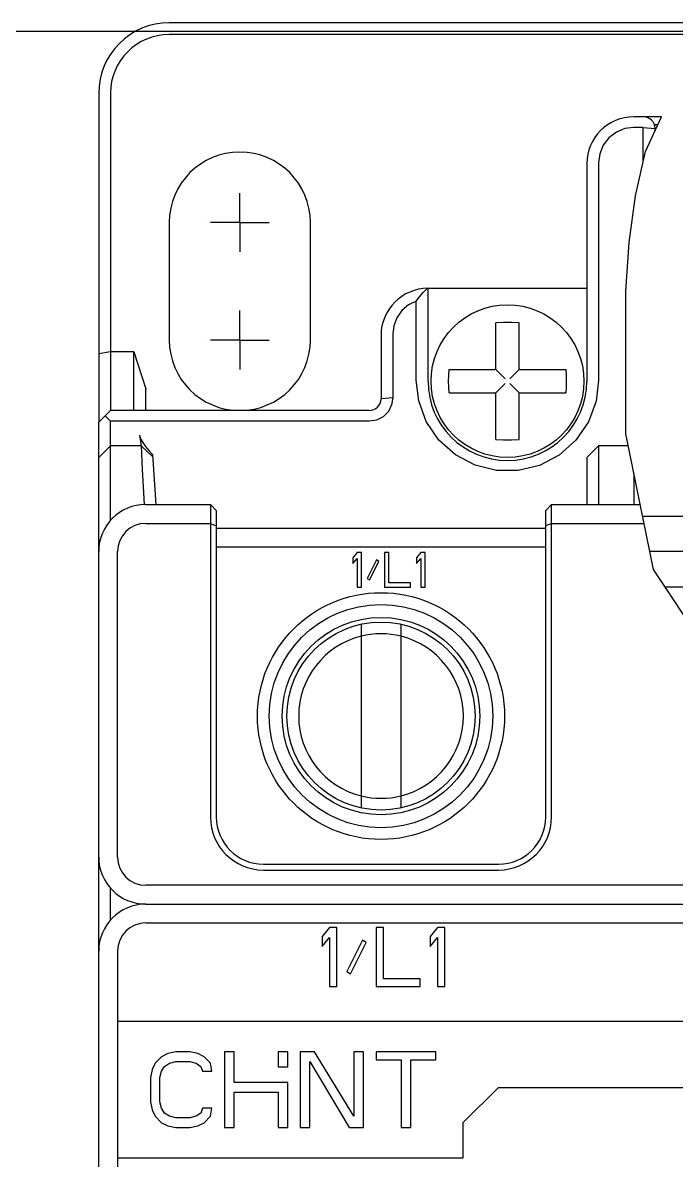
# Model space of a CAD drawing. Header units: millimetres. Extents: x 0 to 6126, y 0 to 4331.
# Drawn here: x 1707.88 to 1735.65, y 2925.06 to 2973.46 of the extents above; entities that cross this region are included whole.
import ezdxf

# ---------------------------------------------------------------- set-up
doc = ezdxf.new("R2010")
doc.units = ezdxf.units.MM
doc.linetypes.add('CENTER', pattern=[2, 1.25, -0.25, 0.25, -0.25])
for name, color, linetype in [('2ZTD-400-176-1_3_DXF_AXIS', 7, 'Continuous'), ('8ZTD-022-610DXF_CONTINUOUS_LINE', 7, 'Continuous'), ('8ZTD-024-822DXF_CONTINUOUS_LINE', 7, 'Continuous'), ('8ZTD-315-116DXF_CONTINUOUS_LINE', 7, 'Continuous'), ('8ZTD-571-013DXF_CONTINUOUS_LINE', 7, 'Continuous'), ('8ZTD-574-486DXF_CONTINUOUS_LINE', 7, 'Continuous'), ('8ZTD-907-062DXF_CONTINUOUS_LINE', 7, 'Continuous'), ('GB848-35X19_DXF_CONTINUOUS_LINE', 7, 'Continuous')]:
    doc.layers.add(name, color=color, linetype=linetype)

# ---------------------------------------------------------------- blocks, each defined once
blk = doc.blocks.new('chin3')
at = {"color": 2, "linetype": 'Continuous'}
for p, q in [((-419.925, 45.921), (-414.156, 47.096)), ((-414.156, 47.096), (-408.08, 47.099)), ((-408.08, 47.099), (-406.013, 46.948)), ((-406.013, 46.948), (-404.024, 46.689)), ((-404.024, 46.689), (-402.134, 46.266)), ((-402.134, 46.266), (-400.66, 45.579)), ((-424.613, 42.817), (-419.925, 45.921))]:
    blk.add_line(p, q, dxfattribs=at)
at = {"layer": '2ZTD-400-176-1_3_DXF_AXIS', "color": 7, "linetype": 'CENTER'}
for p, q in [((-410.16, 63.503), (-410.16, 65.004)), ((-405.16, 63.503), (-405.16, 65.004)), ((-410.16, 63.503), (-411.66, 63.503)), ((-410.16, 63.503), (-408.66, 63.503)), ((-410.16, 63.503), (-410.16, 62.003)), ((-405.16, 63.503), (-406.66, 63.503)), ((-405.16, 63.503), (-403.66, 63.503)), ((-405.16, 63.503), (-405.16, 62.003))]:
    blk.add_line(p, q, dxfattribs=at)
at = {"layer": '8ZTD-022-610DXF_CONTINUOUS_LINE', "color": 7, "linetype": 'Continuous'}
for p, q in [((-399.66, 69.503), (-413.66, 69.503)), ((-410.66, 69.003), (-410.741, 69.503)), ((-399.66, 69.003), (-413.16, 69.003)), ((-410.66, 68.003), (-410.66, 69.003)), ((-413.16, 68.003), (-410.66, 68.003)), ((-410.66, 68.003), (-412.241, 67.503)), ((-413.16, 67.503), (-412.241, 67.503)), ((-405.16, 66.503), (-410.16, 66.503)), ((-397.16, -3.497), (-397.16, 66.503)), ((-396.66, -3.497), (-396.66, 66.503)), ((-410.16, 60.503), (-405.16, 60.503)), ((-419.16, 42.003), (-419.16, 46.077)), ((-417.66, 46.382), (-417.66, 42.003)), ((-420.66, 45.435), (-420.66, 44.303))]:
    blk.add_line(p, q, dxfattribs=at)
for centre, radius, start, end in [((-399.66, 66.503), 3, 0, 90), ((-399.66, 66.503), 2.5, 0, 90), ((-410.16, 63.503), 3, 90, 270), ((-405.16, 63.503), 3, 270, 90)]:
    blk.add_arc(centre, radius, start, end, dxfattribs=at)
at = {"layer": '8ZTD-024-822DXF_CONTINUOUS_LINE', "color": 7, "linetype": 'Continuous'}
for p, q in [((-436.16, 69.503), (-432.16, 69.503)), ((-419.16, 69.503), (-413.66, 69.503)), ((-415.16, 69.503), (-414.66, 69.003)), ((-413.66, 69.503), (-413.16, 69.003)), ((-413.617, 69.003), (-413.388, 69.232)), ((-434.85, 69.003), (-433.471, 69.003)), ((-417.85, 69.003), (-416.66, 69.003)), ((-414.66, 67.705), (-414.66, 69.003)), ((-414.639, 69.003), (-413.617, 69.003)), ((-413.617, 58.003), (-413.617, 69.003)), ((-413.16, 58.003), (-413.16, 69.003)), ((-414.204, 67.765), (-414.66, 67.705)), ((-416.66, 67.605), (-417.165, 67.571)), ((-414.66, 67.705), (-415.662, 67.654)), ((-415.127, 67.206), (-414.66, 67.705)), ((-414.856, 67.372), (-415.032, 67.212)), ((-415.032, 67.212), (-417.16, 67.07)), ((-409.96, 57.503), (-412.66, 57.503)), ((-412.617, 57.003), (-412.66, 57.503)), ((-409.917, 57.003), (-412.617, 57.003)), ((-411.867, 56.003), (-408.502, 56.003)), ((-411.91, 55.503), (-407.96, 55.503)), ((-407.96, 55.503), (-407.96, 48.753)), ((-415.16, 48.753), (-417.16, 48.753)), ((-414.66, 48.253), (-415.16, 48.753)), ((-402.66, 48.753), (-411.91, 48.753)), ((-416.66, 48.253), (-417.16, 48.253)), ((-416.145, 48.253), (-416.66, 48.253)), ((-414.66, 46.993), (-414.66, 48.253)), ((-402.617, 48.253), (-411.867, 48.253)), ((-416.66, 46.753), (-417.16, 46.753)), ((-401.117, 46.353), (-401.117, 46.753)), ((-400.66, 45.579), (-400.66, 46.753)), ((-402.523, 46.353), (-401.117, 46.353)), ((-401.117, 46.353), (-401.16, 45.853)), ((-401.248, 45.853), (-401.16, 45.853)), ((-401.009, 45.742), (-401.009, 45.877))]:
    blk.add_line(p, q, dxfattribs=at)
for points in [[(-416.66, 69.003), (-416.146, 69.003), (-415.662, 69.003)], [(-415.662, 69.003), (-414.927, 69.003), (-414.639, 69.003)], [(-414.204, 67.765), (-414.363, 67.72), (-414.526, 67.631)], [(-415.662, 67.654), (-416.145, 67.63), (-416.66, 67.605)], [(-414.526, 67.631), (-414.688, 67.513), (-414.856, 67.372)], [(-412.617, 57.003), (-412.919, 57.051), (-413.2, 57.191), (-413.424, 57.413), (-413.568, 57.694), (-413.617, 58.003)], [(-408.502, 56.003), (-408.667, 56.333), (-408.908, 56.614), (-409.211, 56.827), (-409.555, 56.959), (-409.917, 57.003)], [(-411.867, 48.253), (-412.758, 48.358), (-413.635, 48.68), (-414.422, 49.216), (-415.056, 49.928), (-415.493, 50.762), (-415.714, 51.667), (-415.713, 52.596), (-415.49, 53.501), (-415.051, 54.336), (-414.415, 55.048), (-413.627, 55.58), (-412.753, 55.9), (-411.867, 56.003)], [(-408.502, 56.003), (-408.32, 55.866), (-408.14, 55.714), (-407.961, 55.547)], [(-414.66, 48.253), (-414.728, 48.253), (-414.927, 48.253), (-415.246, 48.253), (-416.145, 48.253)], [(-401.117, 46.753), (-401.166, 47.136), (-401.315, 47.5), (-401.556, 47.814), (-401.869, 48.054), (-402.232, 48.203), (-402.617, 48.253)], [(-415.838, 46.753), (-416.146, 46.754), (-416.66, 46.753)]]:
    blk.add_lwpolyline(points, dxfattribs=at)
for centre, radius, start, end in [((-412.66, 58.003), 0.5, 180, 270), ((-409.96, 55.503), 2, 0, 90), ((-411.91, 52.128), 3.375, 90, 270), ((-402.66, 46.753), 2, 0, 90), ((-401.16, 46.353), 0.5, 270, 360)]:
    blk.add_arc(centre, radius, start, end, dxfattribs=at)
at = {"layer": '8ZTD-315-116DXF_CONTINUOUS_LINE', "color": 7, "linetype": 'Continuous'}
for p, q in [((-484.16, 69.503), (-436.16, 69.503)), ((-436.16, 68.703), (-484.16, 68.703)), ((-444.96, 68.703), (-444.96, 54.015)), ((-439.16, 6.303), (-439.16, 68.703)), ((-442.572, 67.304), (-442.915, 67.237)), ((-441.545, 67.304), (-442.572, 67.304)), ((-441.203, 67.237), (-441.545, 67.304)), ((-434.96, 67.503), (-434.96, 7.503)), ((-434.16, 67.503), (-434.16, 7.503)), ((-443.463, 66.835), (-443.6, 66.567)), ((-443.189, 67.103), (-443.463, 66.835)), ((-442.915, 67.237), (-443.189, 67.103)), ((-443.052, 66.701), (-442.846, 66.835)), ((-442.846, 66.835), (-442.572, 66.902)), ((-442.572, 66.902), (-441.545, 66.902)), ((-441.545, 66.902), (-441.271, 66.835)), ((-441.271, 66.835), (-441.066, 66.701)), ((-440.929, 67.103), (-441.203, 67.237)), ((-440.655, 66.835), (-440.929, 67.103)), ((-440.518, 66.567), (-440.655, 66.835)), ((-443.6, 66.567), (-443.668, 66.231)), ((-443.257, 66.231), (-443.189, 66.5)), ((-443.189, 66.5), (-443.052, 66.701)), ((-441.066, 66.701), (-440.929, 66.5)), ((-440.929, 66.5), (-440.86, 66.231)), ((-440.449, 66.231), (-440.518, 66.567)), ((-443.668, 66.231), (-443.668, 65.628)), ((-443.257, 65.628), (-443.257, 66.231)), ((-440.86, 66.231), (-440.86, 65.628)), ((-440.449, 65.628), (-440.449, 66.231)), ((-443.668, 65.628), (-443.6, 65.293)), ((-443.189, 65.36), (-443.257, 65.628)), ((-443.052, 65.158), (-443.189, 65.36)), ((-440.929, 65.36), (-441.066, 65.158)), ((-440.86, 65.628), (-440.929, 65.36)), ((-440.518, 65.293), (-440.449, 65.628)), ((-443.6, 65.293), (-443.463, 65.024)), ((-443.463, 65.024), (-443.189, 64.756)), ((-442.846, 65.091), (-443.052, 65.158)), ((-442.846, 64.689), (-442.846, 65.091)), ((-441.066, 65.158), (-441.271, 65.091)), ((-441.271, 65.091), (-441.271, 64.689)), ((-440.929, 64.756), (-440.655, 65.024)), ((-440.655, 65.024), (-440.518, 65.293)), ((-443.189, 64.756), (-442.846, 64.689)), ((-441.271, 64.689), (-440.929, 64.756)), ((-443.668, 64.152), (-443.668, 63.75)), ((-440.449, 64.152), (-443.668, 64.152)), ((-440.449, 63.75), (-440.449, 64.152)), ((-443.668, 63.75), (-442.161, 63.75)), ((-442.161, 63.75), (-442.161, 61.872)), ((-441.751, 61.47), (-441.751, 63.75)), ((-441.751, 63.75), (-440.449, 63.75)), ((-443.668, 61.872), (-443.668, 61.47)), ((-442.161, 61.872), (-443.668, 61.872)), ((-443.668, 61.47), (-441.751, 61.47)), ((-441.101, 61.47), (-441.101, 61.872)), ((-440.449, 61.872), (-441.101, 61.872)), ((-441.101, 61.47), (-440.449, 61.47)), ((-440.449, 61.47), (-440.449, 61.872)), ((-443.668, 60.933), (-443.668, 60.531)), ((-440.449, 60.933), (-443.668, 60.933)), ((-440.86, 60.531), (-443.668, 58.855)), ((-443.668, 60.531), (-440.86, 60.531)), ((-440.449, 60.33), (-440.449, 60.933)), ((-443.189, 58.653), (-440.449, 60.33)), ((-437.66, 59.691), (-437.66, 59.378)), ((-435.586, 59.691), (-437.66, 59.691)), ((-435.533, 60.003), (-435.958, 60.003)), ((-435.958, 60.003), (-435.586, 59.691)), ((-435.16, 59.691), (-435.533, 60.003)), ((-435.16, 59.378), (-435.16, 59.691)), ((-437.66, 59.378), (-435.16, 59.378)), ((-443.668, 58.855), (-443.668, 58.251)), ((-440.449, 58.653), (-443.189, 58.653)), ((-440.449, 58.251), (-440.449, 58.653)), ((-437.022, 58.962), (-437.128, 58.806)), ((-437.128, 58.806), (-435.799, 58.128)), ((-435.692, 58.285), (-437.022, 58.962)), ((-443.668, 58.251), (-440.449, 58.251)), ((-435.799, 58.128), (-435.692, 58.285)), ((-440.792, 57.714), (-440.792, 56.641)), ((-440.449, 57.714), (-440.792, 57.714)), ((-440.449, 55.166), (-440.449, 57.714)), ((-437.66, 57.712), (-437.66, 55.837)), ((-435.16, 57.712), (-437.66, 57.712)), ((-435.16, 57.399), (-435.16, 57.712)), ((-437.341, 55.837), (-437.341, 57.399)), ((-437.341, 57.399), (-435.16, 57.399)), ((-443.668, 56.641), (-443.668, 56.239)), ((-440.792, 56.641), (-443.668, 56.641)), ((-443.668, 56.239), (-440.792, 56.239)), ((-440.792, 56.239), (-440.792, 55.166)), ((-437.66, 55.837), (-437.341, 55.837)), ((-435.533, 55.42), (-435.958, 55.42)), ((-435.958, 55.42), (-435.586, 55.108)), ((-435.16, 55.108), (-435.533, 55.42)), ((-440.792, 55.166), (-440.449, 55.166)), ((-437.66, 55.108), (-437.66, 54.795)), ((-435.586, 55.108), (-437.66, 55.108)), ((-437.66, 54.795), (-435.16, 54.795)), ((-435.16, 54.795), (-435.16, 55.108)), ((-444.96, 54.015), (-443.46, 54.015)), ((-443.46, 54.015), (-441.96, 52.515)), ((-441.96, 52.515), (-441.96, 6.303))]:
    blk.add_line(p, q, dxfattribs=at)
for radius in [2, 1.2]:
    blk.add_arc((-436.16, 67.503), radius, 0, 90, dxfattribs=at)
at = {"layer": '8ZTD-571-013DXF_CONTINUOUS_LINE', "color": 7, "linetype": 'Continuous'}
for p, q in [((-432.16, 69.503), (-419.16, 69.503)), ((-432.16, 68.703), (-419.16, 68.703)), ((-433.36, 7.503), (-433.36, 67.503)), ((-417.96, 67.503), (-417.96, 64.753)), ((-417.16, 67.503), (-417.16, 64.753)), ((-417.16, 64.753), (-430.46, 64.753)), ((-417.41, 64.503), (-430.46, 64.503)), ((-418.96, 64.503), (-418.96, 50.503)), ((-418.16, 64.503), (-418.16, 50.503)), ((-417.96, 64.753), (-418.064, 64.503)), ((-417.16, 64.753), (-417.41, 64.503)), ((-432.71, 62.503), (-432.71, 52.503)), ((-432.46, 62.503), (-432.46, 52.503)), ((-419.421, 58.703), (-419.672, 58.703)), ((-419.672, 58.703), (-419.452, 58.519)), ((-419.201, 58.519), (-419.421, 58.703)), ((-419.452, 58.519), (-420.677, 58.519)), ((-420.677, 58.519), (-420.677, 58.334)), ((-420.677, 58.334), (-419.201, 58.334)), ((-420.3, 58.088), (-420.363, 57.996)), ((-419.515, 57.689), (-420.3, 58.088)), ((-419.201, 58.334), (-419.201, 58.519)), ((-420.363, 57.996), (-419.578, 57.596)), ((-419.578, 57.596), (-419.515, 57.689)), ((-419.201, 57.35), (-420.677, 57.35)), ((-420.677, 57.35), (-420.677, 56.243)), ((-420.489, 57.166), (-419.201, 57.166)), ((-420.489, 56.243), (-420.489, 57.166)), ((-419.201, 57.166), (-419.201, 57.35)), ((-420.677, 56.243), (-420.489, 56.243)), ((-419.452, 55.813), (-420.677, 55.813)), ((-420.677, 55.813), (-420.677, 55.628)), ((-419.421, 55.997), (-419.672, 55.997)), ((-419.672, 55.997), (-419.452, 55.813)), ((-419.201, 55.813), (-419.421, 55.997)), ((-419.201, 55.628), (-419.201, 55.813)), ((-420.677, 55.628), (-419.201, 55.628)), ((-430.46, 50.503), (-417.41, 50.503)), ((-417.96, 50.253), (-418.064, 50.503)), ((-417.16, 50.253), (-417.41, 50.503)), ((-430.46, 50.253), (-417.16, 50.253)), ((-417.96, 50.253), (-417.96, 46.321)), ((-417.16, 50.253), (-417.16, 46.484))]:
    blk.add_line(p, q, dxfattribs=at)
for radius in [5.25, 4.75]:
    blk.add_circle((-426.16, 57.503), radius, dxfattribs=at)
for centre, radius, start, end in [((-432.16, 67.503), 2, 90, 180), ((-419.16, 67.503), 2, 0, 90), ((-432.16, 67.503), 1.2, 90, 180), ((-419.16, 67.503), 1.2, 0, 90), ((-430.46, 62.503), 2.25, 90, 180), ((-430.46, 62.503), 2, 90, 180), ((-430.46, 52.503), 2.25, 180, 270), ((-430.46, 52.503), 2, 180, 270)]:
    blk.add_arc(centre, radius, start, end, dxfattribs=at)
at = {"layer": '8ZTD-574-486DXF_CONTINUOUS_LINE', "color": 7, "linetype": 'Continuous'}
blk.add_circle((-426.16, 57.503), 4.2, dxfattribs=at)
at = {"layer": '8ZTD-907-062DXF_CONTINUOUS_LINE', "color": 7, "linetype": 'Continuous'}
for p, q in [((-422.252, 58.353), (-430.069, 58.353)), ((-430.069, 56.653), (-422.252, 56.653))]:
    blk.add_line(p, q, dxfattribs=at)
blk.add_circle((-426.16, 57.503), 4, dxfattribs=at)
for start, end in [(14.0552, 165.9448), (194.0552, 345.9448)]:
    blk.add_arc((-426.16, 57.503), 3.5, start, end, dxfattribs=at)
at = {"layer": '8ZTD-907-062DXF_CONTINUOUS_LINE', "color": 2, "linetype": 'Continuous'}
for start, end in [(165.9448, 194.0552), (345.9448, 14.0552)]:
    blk.add_arc((-426.16, 57.503), 3.5, start, end, dxfattribs=at)
at = {"layer": 'GB848-35X19_DXF_CONTINUOUS_LINE', "color": 7, "linetype": 'Continuous'}
for p, q in [((-412.41, 54.608), (-412.41, 52.658)), ((-411.41, 54.608), (-411.41, 52.658)), ((-414.39, 52.628), (-412.44, 52.628)), ((-411.38, 52.628), (-409.43, 52.628)), ((-412.419, 51.62), (-412.004, 52.034)), ((-411.401, 51.62), (-411.816, 52.034)), ((-414.39, 51.628), (-412.44, 51.628)), ((-412.41, 51.598), (-412.41, 49.649)), ((-411.41, 51.598), (-411.41, 49.649)), ((-411.38, 51.628), (-409.43, 51.628))]:
    blk.add_line(p, q, dxfattribs=at)
for points in [[(-412.41, 54.608), (-412.161, 54.623), (-411.91, 54.628)], [(-411.91, 54.628), (-411.659, 54.623), (-411.41, 54.608)], [(-414.39, 52.628), (-414.408, 52.295), (-414.408, 51.961), (-414.39, 51.628)], [(-412.419, 52.637), (-412.22, 52.438), (-412.004, 52.222)], [(-411.401, 52.637), (-411.601, 52.438), (-411.816, 52.222)], [(-409.43, 51.628), (-409.412, 51.961), (-409.412, 52.295), (-409.43, 52.628)], [(-411.91, 49.628), (-412.161, 49.633), (-412.41, 49.649)], [(-411.41, 49.649), (-411.659, 49.633), (-411.91, 49.628)]]:
    blk.add_lwpolyline(points, dxfattribs=at)
blk.add_circle((-411.91, 52.128), 3.25, dxfattribs=at)
for centre, start, end in [((-412.44, 52.658), 270, 360), ((-411.38, 52.658), 180, 270), ((-412.44, 51.598), 0, 90), ((-411.38, 51.598), 90, 180)]:
    blk.add_arc(centre, 0.03, start, end, dxfattribs=at)

msp = doc.modelspace()

# ---------------------------------------------------------------- linework, layer by layer
at = {"color": 252, "ltscale": 3}
msp.add_lwpolyline([(1421.605, 2973.106), (2143.105, 2973.106), (2143.105, 2846.574), (1421.605, 2846.574)], close=True, dxfattribs=at)

# ---------------------------------------------------------------- block references
at = {"rotation": 90}
msp.add_blockref('chin3', (1780.609, 3370.119), dxfattribs=at)

doc.saveas('drawing.dxf')
